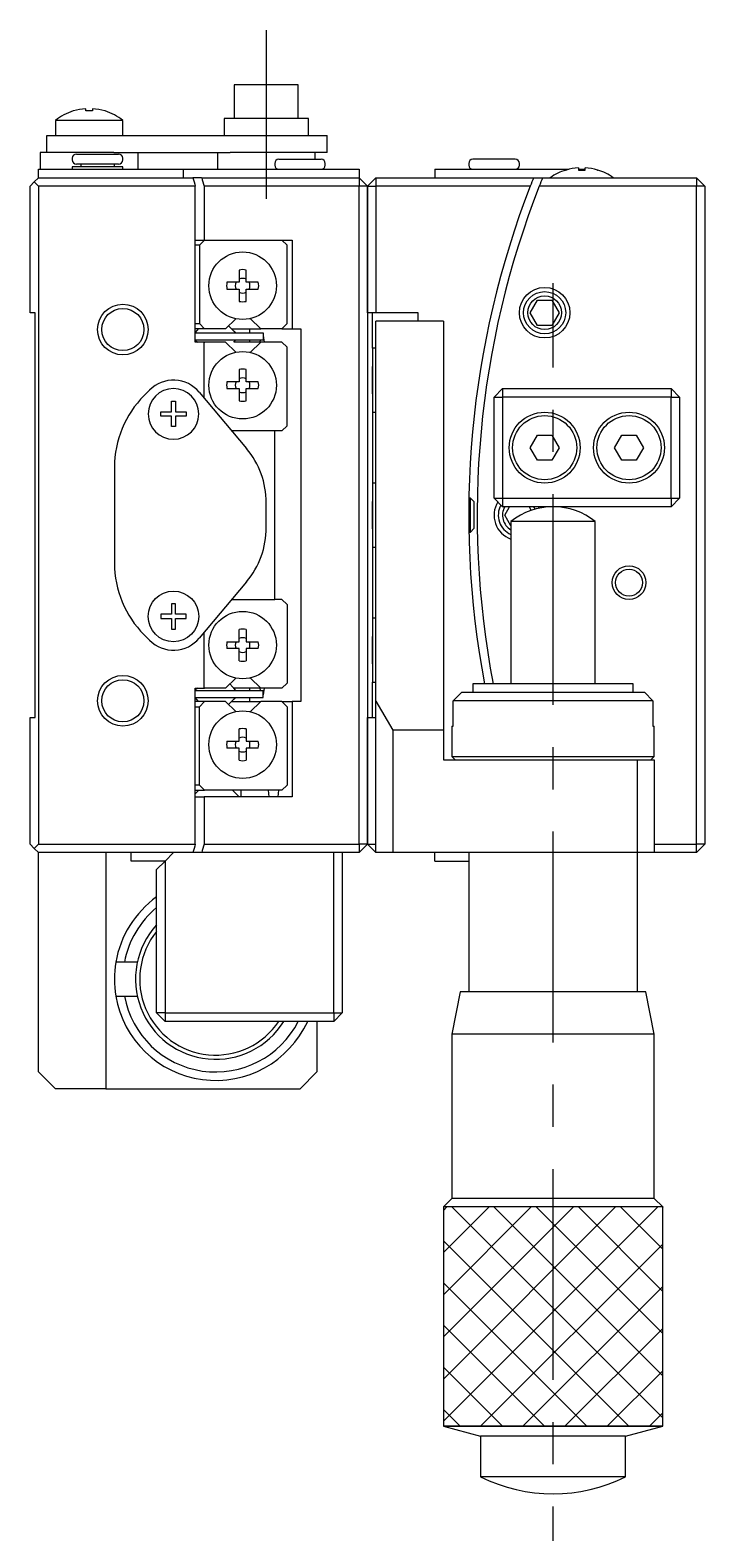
# Model space of a CAD drawing. Extents: x 58 to 392, y -1 to 231.
# Drawn here: x 58.2 to 98.2, y 86.4 to 175.4 of the extents above; entities that cross this region are included whole.
import ezdxf

# ---------------------------------------------------------------- set-up
doc = ezdxf.new("R2010")
doc.units = 0
doc.header["$LTSCALE"] = 10
doc.linetypes.add('CENTER', pattern=[2, 1.25, -0.25, 0.25, -0.25])
doc.layers.get('0').update_dxf_attribs({"linetype": 'CONTINUOUS'})
doc.layers.add('CENTER', color=1, linetype='CENTER')

msp = doc.modelspace()

# ---------------------------------------------------------------- linework, layer by layer
at = {"color": 7, "linetype": 'CONTINUOUS'}
for p, q in [((74.099503, 172.176793), (70.299503, 172.176793)), ((70.299503, 172.176793), (70.299503, 170.176793)), ((74.099503, 170.176793), (74.099503, 172.176793)), ((60.770795, 170.632526), (60.749503, 170.632526)), ((61.499503, 170.632526), (61.499503, 170.764269)), ((61.899503, 170.632526), (61.499503, 170.632526)), ((61.899503, 170.764269), (61.899503, 170.632526)), ((62.649503, 170.632526), (62.628212, 170.632526)), ((74.699503, 170.176793), (69.699503, 170.176793)), ((69.699503, 170.176793), (69.699503, 169.176793)), ((74.699503, 169.176793), (74.699503, 170.176793)), ((61.699503, 170.074793), (59.699503, 170.074793)), ((59.699503, 170.074793), (59.699503, 169.176793)), ((63.699503, 170.074793), (61.699503, 170.074793)), ((63.699503, 169.176793), (63.699503, 170.074793)), ((59.199503, 168.176793), (59.199503, 169.176793)), ((59.199503, 169.176793), (61.199503, 169.176793)), ((61.199503, 169.176793), (70.069503, 169.176793)), ((70.069503, 169.176793), (71.069503, 169.176793)), ((71.069503, 169.176793), (74.799503, 169.176793)), ((74.799503, 169.176793), (75.799503, 169.176793)), ((75.799503, 168.176793), (75.799503, 169.176793)), ((63.169197, 168.176793), (58.799503, 168.176793)), ((58.799503, 168.176793), (58.799503, 167.176793)), ((60.699503, 167.826793), (60.699503, 167.726793)), ((60.949503, 168.076793), (63.449503, 168.076793)), ((63.449503, 167.476793), (60.949503, 167.476793)), ((61.199503, 167.476793), (61.199503, 167.326793)), ((63.169197, 168.176793), (70.069503, 168.176793)), ((63.199503, 167.326793), (63.199503, 167.476793)), ((63.699503, 167.726793), (63.699503, 167.826793)), ((64.599503, 167.176793), (64.599503, 168.176793)), ((69.299503, 168.176793), (69.299503, 167.176793)), ((71.069503, 168.176793), (70.069503, 168.176793)), ((74.799503, 168.176793), (71.069503, 168.176793)), ((72.699503, 167.526793), (72.699503, 167.426793)), ((72.949503, 167.776793), (75.449503, 167.776793)), ((75.799503, 168.176793), (74.799503, 168.176793)), ((75.099503, 167.776793), (75.099503, 168.176793)), ((75.699503, 167.426793), (75.699503, 167.526793)), ((84.199503, 167.526793), (84.199503, 167.426793)), ((86.949503, 167.776793), (84.449503, 167.776793)), ((87.199503, 167.426793), (87.199503, 167.526793)), ((58.449503, 166.426793), (58.699503, 166.676793)), ((58.699503, 166.676793), (58.699503, 167.176793)), ((58.699503, 167.176793), (60.199503, 167.176793)), ((58.699503, 166.676793), (60.199503, 166.676793)), ((60.199503, 167.176793), (66.291142, 167.176793)), ((60.199503, 166.676793), (66.291142, 166.676793)), ((60.199503, 166.676793), (66.291142, 166.676793)), ((63.699503, 167.326793), (60.699503, 167.326793)), ((60.699503, 167.326793), (60.699503, 167.176793)), ((63.699503, 167.176793), (63.699503, 167.326793)), ((66.291142, 167.176793), (67.291142, 167.176793)), ((66.291142, 166.676793), (67.852151, 166.676793)), ((67.291142, 167.176793), (67.391503, 167.176793)), ((67.291142, 166.676793), (67.291142, 167.176793)), ((67.391503, 167.176793), (68.358165, 167.176793)), ((68.358165, 166.676793), (67.852151, 166.676793)), ((68.358165, 167.176793), (76.199503, 167.176793)), ((68.358165, 166.676793), (68.371142, 166.676793)), ((68.371142, 166.676793), (76.199503, 166.676793)), ((68.371142, 166.676793), (76.199503, 166.676793)), ((76.199503, 167.176793), (77.699503, 167.176793)), ((76.199503, 166.676793), (77.699503, 166.676793)), ((77.699503, 167.176793), (77.699503, 166.676793)), ((77.699503, 166.676793), (77.699503, 166.176793)), ((78.199503, 166.176793), (77.699503, 166.676793)), ((78.699503, 166.676793), (78.199503, 166.176793)), ((78.699503, 166.676793), (78.699503, 166.176793)), ((78.699503, 166.676793), (88.039759, 166.676793)), ((82.199503, 167.176793), (82.199503, 166.676793)), ((82.199503, 167.176793), (83.956863, 167.176793)), ((83.956863, 167.176793), (84.28529, 167.176793)), ((84.28529, 167.176793), (87.231592, 167.176793)), ((87.231592, 167.176793), (90.029726, 167.176793)), ((88.039759, 166.676793), (88.578439, 166.676793)), ((88.578439, 166.676793), (97.699503, 166.676793)), ((89.949503, 167.132526), (89.970795, 167.132526)), ((90.029726, 167.176793), (90.131389, 167.176793)), ((90.699503, 167.264269), (90.699503, 167.132526)), ((90.699503, 167.176793), (91.099503, 167.176793)), ((90.699503, 167.132526), (91.099503, 167.132526)), ((91.099503, 167.132526), (91.099503, 167.264269)), ((91.828212, 167.132526), (91.849503, 167.132526)), ((97.699503, 166.676793), (97.699503, 166.176793)), ((98.199503, 166.176793), (97.699503, 166.676793)), ((58.449503, 166.426793), (58.199503, 166.176793)), ((58.199503, 158.676793), (58.199503, 166.176793)), ((58.699503, 166.176793), (58.449503, 166.426793)), ((58.699503, 166.176793), (58.699503, 127.176793)), ((67.992666, 166.176793), (58.699503, 166.176793)), ((67.992666, 156.926793), (67.992666, 166.176793)), ((77.699503, 166.176793), (68.512704, 166.176793)), ((68.512704, 166.176793), (68.512704, 162.976793)), ((77.699503, 127.176793), (77.699503, 166.176793)), ((78.199503, 166.176793), (77.699503, 166.176793)), ((78.199503, 158.676793), (78.199503, 166.176793)), ((78.199503, 166.176793), (78.699503, 166.176793)), ((78.199503, 166.176793), (78.199503, 127.176793)), ((78.699503, 166.176793), (78.699503, 158.676793)), ((87.843272, 166.176793), (78.699503, 166.176793)), ((97.699503, 166.176793), (88.379829, 166.176793)), ((98.199503, 166.176793), (97.699503, 166.176793)), ((97.699503, 127.176793), (97.699503, 166.176793)), ((98.199503, 166.176793), (98.199503, 127.176793)), ((67.992666, 162.976793), (68.512704, 162.976793)), ((68.23344, 162.676793), (67.992666, 162.676793)), ((68.517499, 162.950886), (68.23344, 162.676793)), ((68.23344, 162.676793), (68.23344, 158.026793)), ((68.512704, 162.976793), (73.730519, 162.976793)), ((68.544353, 162.976793), (68.517499, 162.950886)), ((73.428754, 162.676793), (73.116172, 162.976793)), ((73.428754, 158.026793), (73.428754, 162.676793)), ((73.730519, 162.976793), (73.730519, 157.726793)), ((70.599503, 160.476793), (69.870795, 160.476793)), ((70.599503, 161.205502), (70.599503, 160.476793)), ((70.999503, 160.476793), (70.999503, 161.205502)), ((71.728212, 160.476793), (70.999503, 160.476793)), ((69.870795, 160.076793), (70.599503, 160.076793)), ((70.599503, 160.076793), (70.599503, 159.348085)), ((70.999503, 159.348085), (70.999503, 160.076793)), ((70.999503, 160.076793), (71.728212, 160.076793)), ((58.499503, 158.676793), (58.199503, 158.676793)), ((58.499503, 134.676793), (58.499503, 158.676793)), ((78.699503, 158.676793), (78.199503, 158.676793)), ((78.499503, 156.576793), (78.499503, 158.676793)), ((81.199503, 158.676793), (78.699503, 158.676793)), ((81.199503, 158.176793), (81.199503, 158.676793)), ((87.833478, 158.676793), (88.266491, 159.426793)), ((88.266491, 157.926793), (87.833478, 158.676793)), ((88.266491, 159.426793), (89.132516, 159.426793)), ((89.132516, 159.426793), (89.565529, 158.676793)), ((89.565529, 158.676793), (89.132516, 157.926793)), ((68.168228, 157.726735), (67.992518, 157.511482)), ((67.992666, 158.026793), (68.23344, 158.026793)), ((68.544353, 157.726793), (67.992666, 157.726793)), ((68.23344, 158.026793), (68.544353, 157.726793)), ((69.774227, 157.726793), (68.544353, 157.726793)), ((69.774227, 157.726793), (70.389483, 158.319427)), ((70.382878, 157.476793), (69.96021, 157.905949)), ((70.136658, 157.726793), (71.881793, 157.726793)), ((70.392989, 157.476793), (70.146805, 157.726793)), ((71.199503, 157.726793), (71.199503, 157.476793)), ((71.254616, 158.329928), (71.881793, 157.726793)), ((73.116172, 157.726793), (71.881793, 157.726793)), ((73.116172, 157.726793), (73.428754, 158.026793)), ((73.116172, 157.726793), (73.730519, 157.726793)), ((73.730519, 157.726793), (74.254214, 157.726793)), ((74.254214, 157.726793), (74.254214, 135.626793)), ((81.199503, 158.176793), (78.699503, 158.176793)), ((78.699503, 135.660133), (78.699503, 158.176793)), ((82.699503, 158.176793), (81.199503, 158.176793)), ((82.699503, 158.176793), (82.699503, 133.928082)), ((89.132516, 157.926793), (88.266491, 157.926793)), ((67.992666, 157.476793), (72.021939, 157.476793)), ((67.992666, 157.076793), (72.021939, 157.076793)), ((67.992666, 157.053479), (68.117436, 156.926793)), ((68.512704, 156.926793), (67.992666, 156.926793)), ((68.544353, 156.926793), (68.512702, 156.896258)), ((68.512704, 156.926793), (68.544353, 156.926793)), ((68.512704, 153.627353), (68.512704, 156.926793)), ((69.774227, 156.926793), (68.544353, 156.926793)), ((70.389483, 156.33416), (69.774227, 156.926793)), ((71.881793, 156.926793), (70.272284, 156.926793)), ((70.284847, 156.926829), (70.398746, 157.076893)), ((71.199503, 157.076793), (71.199503, 156.926793)), ((71.881793, 156.926793), (71.254616, 156.323659)), ((71.839719, 156.926818), (71.849098, 157.076808)), ((73.116172, 156.926793), (71.881793, 156.926793)), ((72.021939, 157.476793), (72.021939, 157.076793)), ((72.021955, 157.327233), (72.069146, 156.926853)), ((73.428754, 156.626793), (73.116172, 156.926793)), ((73.428754, 151.976793), (73.428754, 156.626793)), ((78.499503, 156.576793), (78.499503, 152.795829)), ((78.499503, 156.576793), (78.499503, 152.776793)), ((78.699503, 156.576793), (78.499503, 156.576793)), ((70.599503, 155.305502), (70.599503, 154.576793)), ((70.999503, 154.576793), (70.999503, 155.305502)), ((78.499503, 155.480421), (78.499503, 154.799076)), ((78.499503, 155.358138), (78.499503, 155.480421)), ((78.499503, 154.55451), (78.499503, 155.358138)), ((64.956863, 153.76258), (65.28529, 154.091007)), ((70.599503, 154.576793), (69.870795, 154.576793)), ((69.870795, 154.176793), (70.599503, 154.176793)), ((70.599503, 154.176793), (70.599503, 153.448085)), ((71.728212, 154.576793), (70.999503, 154.576793)), ((70.999503, 153.448085), (70.999503, 154.176793)), ((70.999503, 154.176793), (71.728212, 154.176793)), ((78.499503, 154.799076), (78.499503, 153.995449)), ((78.499503, 153.873166), (78.499503, 154.55451)), ((86.199503, 154.176793), (85.699503, 153.676793)), ((86.199503, 154.176793), (86.199503, 153.676793)), ((86.199503, 154.176793), (96.199503, 154.176793)), ((96.199503, 154.176793), (96.199503, 153.676793)), ((96.199503, 154.176793), (96.699503, 153.676793)), ((66.574503, 153.426793), (66.824503, 153.426793)), ((66.574503, 152.801793), (66.574503, 153.426793)), ((66.824503, 153.426793), (66.824503, 152.801793)), ((68.231592, 153.962369), (71.029726, 150.627683)), ((78.499503, 153.995449), (78.499503, 153.873166)), ((85.699503, 147.676793), (85.699503, 153.676793)), ((85.699503, 153.676793), (86.199503, 153.676793)), ((86.199503, 153.676793), (86.199503, 147.676793)), ((96.199503, 153.676793), (86.199503, 153.676793)), ((96.199503, 147.676793), (96.199503, 153.676793)), ((96.199503, 153.676793), (96.699503, 153.676793)), ((96.699503, 153.676793), (96.699503, 147.676793)), ((65.949503, 152.801793), (66.574503, 152.801793)), ((65.949503, 152.551793), (65.949503, 152.801793)), ((66.574503, 152.551793), (65.949503, 152.551793)), ((66.574503, 151.926793), (66.574503, 152.551793)), ((66.824503, 152.801793), (67.449503, 152.801793)), ((66.824503, 152.551793), (66.824503, 151.926793)), ((67.449503, 152.551793), (66.824503, 152.551793)), ((67.449503, 152.801793), (67.449503, 152.551793)), ((78.499503, 152.795829), (78.499503, 152.776793)), ((78.499503, 152.776793), (78.499503, 148.576793)), ((78.499503, 152.776793), (78.699503, 152.776793)), ((66.824503, 151.926793), (66.574503, 151.926793)), ((72.699503, 151.676793), (70.149418, 151.676793)), ((73.116172, 151.676793), (72.699503, 151.676793)), ((72.699503, 141.676793), (72.699503, 151.676793)), ((73.116172, 151.676793), (73.428754, 151.976793)), ((87.833478, 150.676793), (88.266491, 151.426793)), ((88.266491, 151.426793), (89.132516, 151.426793)), ((89.132516, 151.426793), (89.565529, 150.676793)), ((92.833478, 150.676793), (93.266491, 151.426793)), ((93.266491, 151.426793), (94.132516, 151.426793)), ((94.132516, 151.426793), (94.565529, 150.676793)), ((88.266491, 149.926793), (87.833478, 150.676793)), ((89.565529, 150.676793), (89.132516, 149.926793)), ((93.266491, 149.926793), (92.833478, 150.676793)), ((94.565529, 150.676793), (94.132516, 149.926793)), ((89.132516, 149.926793), (88.266491, 149.926793)), ((94.132516, 149.926793), (93.266491, 149.926793)), ((63.199503, 149.519939), (63.199503, 143.833648)), ((78.499503, 148.576793), (78.499503, 144.795829)), ((78.499503, 148.576793), (78.499503, 144.776793)), ((78.699503, 148.576793), (78.499503, 148.576793)), ((72.199503, 145.939842), (72.199503, 147.413745)), ((78.499503, 147.480421), (78.499503, 146.799076)), ((78.499503, 147.358138), (78.499503, 147.480421)), ((78.499503, 146.55451), (78.499503, 147.358138)), ((84.299503, 147.676793), (84.208779, 147.676793)), ((84.299503, 145.686812), (84.299503, 147.676793)), ((84.499503, 147.476793), (84.299503, 147.676793)), ((84.499503, 147.476793), (84.499503, 145.884809)), ((85.699503, 147.676793), (86.199503, 147.176793)), ((85.699503, 147.676793), (86.199503, 147.676793)), ((86.199503, 147.676793), (86.199503, 147.176793)), ((86.199503, 147.676793), (96.199503, 147.676793)), ((96.199503, 147.176793), (86.199503, 147.176793)), ((86.333478, 146.676793), (86.622153, 147.176793)), ((87.776854, 147.176793), (87.901776, 146.960422)), ((96.199503, 147.676793), (96.199503, 147.176793)), ((96.199503, 147.676793), (96.699503, 147.676793)), ((96.199503, 147.176793), (96.699503, 147.676793)), ((78.499503, 146.799076), (78.499503, 145.995449)), ((78.499503, 145.873166), (78.499503, 146.55451)), ((86.699507, 146.042812), (86.333478, 146.676793)), ((91.699499, 146.299284), (86.699507, 146.299284)), ((86.699507, 146.299284), (86.699507, 136.676793)), ((91.699499, 136.676793), (91.699499, 146.299284)), ((78.499503, 145.995449), (78.499503, 145.873166)), ((84.208775, 145.676793), (84.299503, 145.676793)), ((84.299503, 145.676793), (84.499503, 145.876793)), ((84.299503, 145.676793), (84.299503, 145.686812)), ((84.499503, 145.884809), (84.499503, 145.876793)), ((78.499503, 144.795829), (78.499503, 144.776793)), ((78.499503, 144.776793), (78.499503, 140.576793)), ((78.499503, 144.776793), (78.699503, 144.776793)), ((71.029726, 142.725904), (68.231592, 139.391218)), ((70.149418, 141.676793), (72.699503, 141.676793)), ((73.116172, 141.676793), (72.699503, 141.676793)), ((73.116172, 141.676793), (73.428754, 141.376793)), ((65.949503, 140.801793), (65.949503, 140.551793)), ((66.574503, 140.801793), (65.949503, 140.801793)), ((66.824503, 141.426793), (66.574503, 141.426793)), ((66.574503, 141.426793), (66.574503, 140.801793)), ((66.824503, 140.801793), (66.824503, 141.426793)), ((67.449503, 140.801793), (66.824503, 140.801793)), ((67.449503, 140.551793), (67.449503, 140.801793)), ((73.428754, 141.376793), (73.428754, 136.726793)), ((65.949503, 140.551793), (66.574503, 140.551793)), ((66.574503, 140.551793), (66.574503, 139.926793)), ((66.574503, 139.926793), (66.824503, 139.926793)), ((66.824503, 139.926793), (66.824503, 140.551793)), ((66.824503, 140.551793), (67.449503, 140.551793)), ((70.599503, 139.176793), (70.599503, 139.905502)), ((70.999503, 139.905502), (70.999503, 139.176793)), ((78.499503, 140.576793), (78.499503, 136.795829)), ((78.499503, 140.576793), (78.499503, 136.776793)), ((78.699503, 140.576793), (78.499503, 140.576793)), ((65.28529, 139.26258), (64.956863, 139.591007)), ((68.512704, 136.426793), (68.512704, 139.726234)), ((69.870795, 139.176793), (70.599503, 139.176793)), ((70.999503, 139.176793), (71.728212, 139.176793)), ((78.499503, 139.480421), (78.499503, 138.799076)), ((78.499503, 139.358138), (78.499503, 139.480421)), ((78.499503, 138.55451), (78.499503, 139.358138)), ((70.599503, 138.776793), (69.870795, 138.776793)), ((70.599503, 138.048085), (70.599503, 138.776793)), ((70.999503, 138.776793), (70.999503, 138.048085)), ((71.728212, 138.776793), (70.999503, 138.776793)), ((78.499503, 138.799076), (78.499503, 137.995449)), ((78.499503, 137.873166), (78.499503, 138.55451)), ((78.499503, 137.995449), (78.499503, 137.873166)), ((67.992666, 136.426793), (68.512704, 136.426793)), ((67.992666, 127.176793), (67.992666, 136.426793)), ((68.117436, 136.426793), (67.992666, 136.300108)), ((67.992666, 136.276793), (72.021939, 136.276793)), ((68.544353, 136.426793), (68.512702, 136.457329)), ((68.512704, 136.426793), (68.544353, 136.426793)), ((69.774227, 136.426793), (68.544353, 136.426793)), ((70.389483, 137.019427), (69.774227, 136.426793)), ((70.38827, 136.27673), (70.042481, 136.685122)), ((71.881793, 136.426793), (70.272239, 136.426793)), ((70.398683, 136.276786), (70.284896, 136.426699)), ((71.199503, 136.426793), (71.199503, 136.276793)), ((71.881793, 136.426793), (71.254616, 137.029928)), ((71.8491, 136.276759), (71.839718, 136.426788)), ((73.116172, 136.426793), (71.881793, 136.426793)), ((72.021939, 135.876793), (72.021939, 136.276793)), ((72.069146, 136.426739), (72.021949, 136.02633)), ((73.428754, 136.726793), (73.116172, 136.426793)), ((78.499503, 136.795829), (78.499503, 136.776793)), ((78.499503, 134.676793), (78.499503, 136.776793)), ((78.499503, 136.776793), (78.699503, 136.776793)), ((93.949503, 136.676793), (84.449503, 136.676793)), ((84.449503, 136.676793), (84.449503, 136.176793)), ((93.949503, 136.176793), (93.949503, 136.676793)), ((67.992488, 135.842146), (68.168234, 135.626845)), ((67.992666, 135.876793), (72.021939, 135.876793)), ((68.544353, 135.626793), (67.992666, 135.626793)), ((68.23344, 135.326793), (68.544353, 135.626793)), ((69.774227, 135.626793), (68.544353, 135.626793)), ((69.774227, 135.626793), (70.389483, 135.03416)), ((69.96021, 135.447637), (70.382878, 135.876793)), ((70.136658, 135.626793), (71.881793, 135.626793)), ((70.146805, 135.626793), (70.392989, 135.876793)), ((71.199503, 135.876793), (71.199503, 135.626793)), ((71.254616, 135.023659), (71.881793, 135.626793)), ((73.116172, 135.626793), (71.881793, 135.626793)), ((73.116172, 135.626793), (73.428754, 135.326793)), ((73.116172, 135.626793), (73.730519, 135.626793)), ((73.730519, 135.626793), (73.730519, 129.976793)), ((74.254214, 135.626793), (73.730519, 135.626793)), ((78.699503, 126.676793), (78.699503, 135.660133)), ((78.699503, 135.660133), (79.699503, 133.928082)), ((83.283424, 135.676793), (83.791177, 136.176793)), ((83.283424, 134.176793), (83.283424, 135.676793)), ((95.115583, 135.676793), (83.283424, 135.676793)), ((83.791177, 136.176793), (94.60783, 136.176793)), ((94.60783, 136.176793), (95.115583, 135.676793)), ((95.115583, 135.676793), (95.115583, 134.176793)), ((58.199503, 127.176793), (58.199503, 134.676793)), ((58.199503, 134.676793), (58.499503, 134.676793)), ((67.992666, 135.326793), (68.23344, 135.326793)), ((68.23344, 130.676793), (68.23344, 135.326793)), ((73.428754, 135.326793), (73.428754, 130.676793)), ((78.199503, 127.176793), (78.199503, 134.676793)), ((78.199503, 134.676793), (78.699503, 134.676793)), ((70.599503, 133.276793), (70.599503, 134.005502)), ((70.999503, 134.005502), (70.999503, 133.276793)), ((79.699503, 133.928082), (79.699503, 126.676793)), ((82.699503, 133.928082), (79.699503, 133.928082)), ((82.699503, 133.928082), (82.699503, 132.176793)), ((83.199503, 134.176793), (83.283424, 134.176793)), ((83.199503, 134.176793), (83.199503, 132.376793)), ((95.115583, 134.176793), (95.199503, 134.176793)), ((95.199503, 132.376793), (95.199503, 134.176793)), ((69.870795, 133.276793), (70.599503, 133.276793)), ((70.599503, 132.876793), (69.870795, 132.876793)), ((70.599503, 132.148085), (70.599503, 132.876793)), ((70.999503, 133.276793), (71.728212, 133.276793)), ((70.999503, 132.876793), (70.999503, 132.148085)), ((71.728212, 132.876793), (70.999503, 132.876793)), ((82.699503, 132.176793), (94.199503, 132.176793)), ((83.199503, 132.376793), (95.199503, 132.376793)), ((83.199503, 132.376793), (83.399503, 132.176793)), ((94.199503, 126.676793), (94.199503, 132.176793)), ((94.199503, 132.176793), (95.199503, 132.176793)), ((94.999503, 132.176793), (95.199503, 132.376793)), ((95.199503, 132.176793), (95.199503, 126.676793)), ((68.23344, 130.676793), (67.992666, 130.676793)), ((67.992666, 130.376793), (68.544353, 130.376793)), ((68.199503, 130.376793), (67.992666, 130.169956)), ((68.544353, 130.376793), (68.23344, 130.676793)), ((73.116172, 130.376793), (68.544353, 130.376793)), ((70.449503, 130.126793), (70.199503, 130.376793)), ((70.599503, 129.976793), (70.449503, 130.126793)), ((70.699503, 130.376793), (70.699503, 129.976793)), ((72.379163, 129.976793), (72.338985, 130.376728)), ((72.931234, 130.376737), (72.884591, 129.976793)), ((73.428754, 130.676793), (73.116172, 130.376793)), ((67.992666, 129.976793), (68.512704, 129.976793)), ((68.512704, 129.976793), (68.512704, 127.176793)), ((73.730519, 129.976793), (68.512704, 129.976793)), ((58.449503, 126.926793), (58.199503, 127.176793)), ((58.449503, 126.926793), (58.699503, 127.176793)), ((58.699503, 126.676793), (58.449503, 126.926793)), ((58.699503, 127.176793), (67.992666, 127.176793)), ((58.699503, 113.676793), (58.699503, 126.676793)), ((67.852151, 126.676793), (58.699503, 126.676793)), ((62.699503, 126.676793), (62.699503, 112.676793)), ((64.199503, 126.176793), (64.199503, 126.676793)), ((66.699503, 126.676793), (66.199503, 126.176793)), ((68.371142, 126.676793), (67.852151, 126.676793)), ((77.699503, 126.676793), (68.371142, 126.676793)), ((68.512704, 127.176793), (77.699503, 127.176793)), ((76.199503, 117.176793), (76.199503, 126.676793)), ((76.699503, 126.676793), (76.699503, 117.176793)), ((78.199503, 127.176793), (77.699503, 127.176793)), ((78.199503, 127.176793), (77.699503, 126.676793)), ((77.699503, 127.176793), (77.699503, 126.676793)), ((78.199503, 127.176793), (78.699503, 127.176793)), ((78.199503, 127.176793), (78.699503, 126.676793)), ((79.699503, 126.676793), (78.699503, 126.676793)), ((94.199503, 126.676793), (79.699503, 126.676793)), ((82.199503, 126.176793), (82.199503, 126.676793)), ((84.199503, 126.676793), (84.199503, 118.426793)), ((95.199503, 126.676793), (94.199503, 126.676793)), ((94.199503, 118.426793), (94.199503, 126.676793)), ((95.199503, 127.176793), (97.699503, 127.176793)), ((97.699503, 126.676793), (95.199503, 126.676793)), ((98.199503, 127.176793), (97.699503, 127.176793)), ((97.699503, 126.676793), (97.699503, 127.176793)), ((97.699503, 126.676793), (98.199503, 127.176793)), ((66.199503, 126.176793), (64.199503, 126.176793)), ((66.199503, 126.176793), (65.699503, 125.676793)), ((65.699503, 117.176793), (65.699503, 125.676793)), ((66.199503, 126.176793), (66.199503, 117.176793)), ((82.199503, 126.176793), (83.956863, 126.176793)), ((83.956863, 126.176793), (84.199503, 126.176793)), ((63.791177, 120.176793), (63.283424, 120.176793)), ((64.55596, 120.176793), (63.791177, 120.176793)), ((63.283424, 118.176793), (63.791177, 118.176793)), ((63.791177, 118.176793), (64.55596, 118.176793)), ((83.699506, 118.426793), (83.199507, 115.926794)), ((94.6995, 118.426793), (83.699506, 118.426793)), ((95.199499, 115.926794), (94.6995, 118.426793)), ((65.699503, 117.176793), (66.199503, 116.676793)), ((66.199503, 117.176793), (65.699503, 117.176793)), ((66.199503, 117.176793), (76.199503, 117.176793)), ((66.199503, 117.176793), (66.199503, 116.676793)), ((76.199503, 117.176793), (76.199503, 116.676793)), ((76.199503, 117.176793), (76.699503, 117.176793)), ((76.199503, 116.676793), (76.699503, 117.176793)), ((76.199503, 116.676793), (66.199503, 116.676793)), ((75.199503, 116.676793), (75.199503, 113.676793)), ((95.199499, 115.926794), (83.199507, 115.926794)), ((83.199507, 115.926794), (83.199507, 106.176789)), ((95.199499, 106.176789), (95.199499, 115.926794)), ((58.699503, 113.676793), (59.699503, 112.676793)), ((74.199503, 112.676793), (75.199503, 113.676793)), ((62.699503, 112.676793), (59.699503, 112.676793)), ((62.699503, 112.676793), (74.199503, 112.676793)), ((83.199507, 106.176789), (82.699504, 105.676787)), ((95.199499, 106.176789), (83.199507, 106.176789)), ((95.699502, 105.676787), (95.199499, 106.176789)), ((95.699502, 105.676787), (82.699504, 105.676787)), ((82.699504, 105.676787), (82.699504, 92.676786)), ((95.699502, 105.676787), (82.699504, 105.676787)), ((82.699504, 105.676787), (82.699504, 92.676786)), ((95.699502, 92.676786), (95.699502, 105.676787)), ((95.699502, 92.676786), (95.699502, 105.676787)), ((95.699502, 92.676786), (82.699504, 92.676786)), ((82.699504, 92.676786), (84.899503, 92.087298)), ((82.699504, 92.676786), (95.699502, 92.676786)), ((93.499503, 92.087298), (95.699502, 92.676786)), ((93.499503, 92.087298), (84.899503, 92.087298)), ((84.899503, 92.087298), (84.899503, 89.676787)), ((93.499503, 89.676787), (93.499503, 92.087298)), ((93.499503, 89.676787), (84.899503, 89.676787))]:
    msp.add_line(p, q, dxfattribs=at)
at = {"color": 3, "linetype": 'CONTINUOUS'}
for p, q in [((82.699504, 105.472218), (82.904074, 105.676787)), ((82.699504, 102.972218), (85.404074, 105.676787)), ((82.699504, 100.472218), (87.904074, 105.676787)), ((82.699504, 97.972218), (90.404074, 105.676787)), ((82.699504, 95.472218), (92.904074, 105.676787)), ((82.699504, 92.972218), (95.404074, 105.676787)), ((83.196919, 105.676787), (95.699502, 93.174204)), ((85.696919, 105.676787), (95.699502, 95.674204)), ((88.196919, 105.676787), (95.699502, 98.174204)), ((90.696919, 105.676787), (95.699502, 100.674204)), ((93.196919, 105.676787), (95.699502, 103.174204)), ((95.696919, 105.676787), (95.699502, 105.674204)), ((82.699504, 103.674202), (93.69692, 92.676786)), ((84.904073, 92.676786), (95.699502, 103.472216)), ((82.699504, 101.174202), (91.19692, 92.676786)), ((87.404073, 92.676786), (95.699502, 100.972216)), ((82.699504, 98.674202), (88.69692, 92.676786)), ((89.904073, 92.676786), (95.699502, 98.472216)), ((82.699504, 96.174202), (86.19692, 92.676786)), ((92.404073, 92.676786), (95.699502, 95.972216)), ((82.699504, 93.674202), (83.69692, 92.676786)), ((94.904073, 92.676786), (95.699502, 93.472216))]:
    msp.add_line(p, q, dxfattribs=at)
at = {"color": 7, "linetype": 'CONTINUOUS'}
for centre, radius in [((70.799503, 160.276793), 2), ((88.699503, 158.676793), 1.25), ((88.699503, 158.676793), 1), ((63.699503, 157.676793), 1.25), ((70.799503, 154.376793), 2), ((88.699503, 150.676793), 2.1), ((88.699503, 150.676793), 1.9), ((93.699503, 150.676793), 2.1), ((93.699503, 150.676793), 1.9), ((93.699503, 142.676793), 0.8), ((66.699503, 140.676793), 1.5), ((70.799503, 138.976793), 2), ((63.699503, 135.676793), 1.25), ((70.799503, 133.076793), 2)]:
    msp.add_circle(centre, radius, dxfattribs=at)
at = {"color": 3, "linetype": 'CONTINUOUS'}
for centre, radius in [((88.699503, 158.676793), 1.5), ((63.699503, 157.676793), 1.5), ((93.699503, 142.676793), 1), ((63.699503, 135.676793), 1.5)]:
    msp.add_circle(centre, radius, dxfattribs=at)
at = {"color": 7, "linetype": 'CONTINUOUS'}
for centre, radius, start, end in [((61.699503, 167.576793), 3.2, 107.270005, 128.682187), ((61.699503, 167.576793), 3.193744, 93.59035, 106.905258), ((61.699503, 167.576793), 3.193744, 73.094742, 86.40965), ((61.699503, 167.576793), 3.2, 51.317813, 72.729995), ((60.949503, 167.826793), 0.25, 90, 180), ((60.949503, 167.726793), 0.25, 180, 270), ((63.449503, 167.826793), 0.25, 0, 90), ((63.449503, 167.726793), 0.25, 270, 0), ((72.949503, 167.526793), 0.25, 90, 180), ((75.449503, 167.526793), 0.25, 0, 90), ((84.449503, 167.526793), 0.25, 90, 180), ((86.949503, 167.526793), 0.25, 0, 90), ((138.199503, 186.176793), 73, 195.493157, 195.900797), ((138.199503, 186.176793), 72.5, 195.602718, 196.013394), ((72.949503, 167.426793), 0.25, 180, 270), ((75.449503, 167.426793), 0.25, 270, 0), ((84.449503, 167.426793), 0.25, 180, 270), ((86.949503, 167.426793), 0.25, 270, 0), ((138.199503, 146.676793), 54, 158.261539, 158.831551), ((138.199503, 146.676793), 53.5, 158.047872, 158.624047), ((90.899503, 164.076793), 3.2, 107.270005, 125.659088), ((90.899503, 164.076793), 3.193744, 93.59035, 106.905258), ((90.899503, 164.076793), 3.193744, 73.094742, 86.40965), ((90.899503, 164.076793), 3.2, 54.340912, 72.729995), ((138.199503, 146.676793), 54, 158.831551, 190.671929), ((138.199503, 146.676793), 53.5, 158.624047, 190.772853), ((70.799503, 160.276793), 0.95, 77.846803, 102.153197), ((70.799503, 160.276793), 0.95, 167.846803, 192.153197), ((70.799503, 160.276793), 0.435085, 152.633517, 207.366483), ((70.799503, 160.276793), 0.435085, 62.633517, 117.366483), ((70.799503, 160.276793), 0.435085, 332.633517, 27.366483), ((70.799503, 160.276793), 0.95, 347.846803, 12.153197), ((70.799503, 160.276793), 0.435085, 242.633517, 297.366483), ((70.799503, 160.276793), 0.95, 257.846803, 282.153197), ((70.799503, 154.376793), 0.95, 77.846803, 102.153197), ((66.699503, 152.676793), 1.5, 0, 270), ((66.699503, 152.676793), 2, 40, 135), ((70.799503, 154.376793), 0.95, 167.846803, 192.153197), ((70.799503, 154.376793), 0.435085, 152.633517, 207.366483), ((70.799503, 154.376793), 0.435085, 62.633517, 117.366483), ((70.799503, 154.376793), 0.435085, 332.633517, 27.366483), ((70.799503, 154.376793), 0.95, 347.846803, 12.153197), ((69.199503, 149.519939), 6, 135, 180), ((70.799503, 154.376793), 0.435085, 242.633517, 297.366483), ((70.799503, 154.376793), 0.95, 257.846803, 282.153197), ((66.699503, 152.676793), 1.5, 270, 0), ((67.199503, 147.413745), 5, 0, 40), ((87.199503, 146.676793), 1.25, 151.42994, 246.422022), ((87.199503, 146.676793), 1, 150, 240.000265), ((89.199503, 143.176789), 3.999997, 90, 128.682189), ((87.199503, 146.676793), 1, 20.825116, 30), ((87.199503, 146.676793), 1.25, 19.383472, 23.578178), ((89.199503, 143.176789), 3.999997, 51.317811, 90), ((67.199503, 145.939842), 5, 320, 0), ((69.199503, 143.833648), 6, 180, 225), ((70.799503, 138.976793), 0.95, 77.846803, 102.153197), ((66.699503, 140.676793), 2, 225, 320), ((70.799503, 138.976793), 0.95, 167.846803, 192.153197), ((70.799503, 138.976793), 0.435085, 152.633517, 207.366483), ((70.799503, 138.976793), 0.435085, 62.633517, 117.366483), ((70.799503, 138.976793), 0.435085, 332.633517, 27.366483), ((70.799503, 138.976793), 0.95, 347.846803, 12.153197), ((70.799503, 138.976793), 0.435085, 242.633517, 297.366483), ((70.799503, 138.976793), 0.95, 257.846803, 282.153197), ((70.799503, 133.076793), 0.95, 77.846803, 102.153197), ((70.799503, 133.076793), 0.95, 167.846803, 192.153197), ((70.799503, 133.076793), 0.435085, 152.633517, 207.366483), ((70.799503, 133.076793), 0.435085, 62.633517, 117.366483), ((70.799503, 133.076793), 0.435085, 332.633517, 27.366483), ((70.799503, 133.076793), 0.95, 347.846803, 12.153197), ((70.799503, 133.076793), 0.435085, 242.633517, 297.366483), ((70.799503, 133.076793), 0.95, 257.846803, 282.153197), ((138.199503, 107.176793), 73, 164.099203, 164.506843), ((138.199503, 107.176793), 72.5, 163.986606, 164.397282), ((69.199503, 119.176793), 6, 125.685335, 170.405932), ((69.199503, 119.176793), 5.5, 129.521196, 169.524318), ((69.199503, 119.176793), 4.75, 137.463102, 328.243136), ((69.199503, 119.176793), 6, 170.405932, 189.594068), ((69.199503, 119.176793), 6, 189.594068, 335.375682), ((69.199503, 119.176793), 5.5, 190.475682, 332.964308), ((89.199503, 98.421788), 9.745001, 243.816209, 296.183791)]:
    msp.add_arc(centre, radius, start, end, dxfattribs=at)
at = {"color": 3, "linetype": 'CONTINUOUS'}
for centre, radius, start, end in [((87.199503, 146.676793), 1.5, 148.633022, 250.528941), ((87.199503, 146.676793), 1.5, 17.814102, 19.471221), ((69.199503, 119.176793), 4.5, 141.057559, 326.251011)]:
    msp.add_arc(centre, radius, start, end, dxfattribs=at)
at = {"layer": 'CENTER', "color": 1, "linetype": 'CENTER'}
for p, q in [((72.199503, 175.42679), (72.199503, 165.42679)), ((89.199503, 75.42679), (89.199503, 160.42679))]:
    msp.add_line(p, q, dxfattribs=at)

doc.saveas('drawing.dxf')
